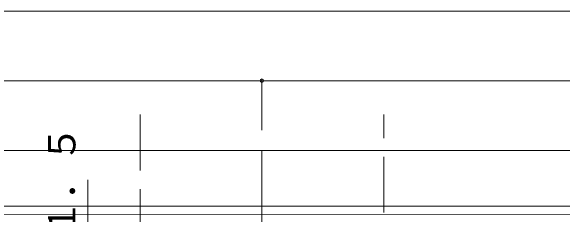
# Model space of a CAD drawing. Units: millimetres, scale not verified. Extents: x -2376 to -396, y -1680 to 1520.
# Drawn here: x -1929.1 to -1691.3, y -1131.9 to -1044.2 of the extents above; entities that cross this region are included whole.
import ezdxf
from ezdxf.enums import TextEntityAlignment as Align

# ---------------------------------------------------------------- set-up
doc = ezdxf.new("R2010")
doc.units = ezdxf.units.MM
doc.header["$LTSCALE"] = 8
doc.linetypes.add('CHAIN2', pattern=[12, 9, -1, 1, -1])
doc.linetypes.add('DASHED3', pattern=[4, 3, -1])
for name, color, linetype, lineweight in [('0-4_YKK_D', 6, 'Continuous', 9), ('0-6_YKK_12', 2, 'Continuous', 9), ('0-7_YSS_K', 3, 'Continuous', 9), ('0-8_YKK_13', 4, 'DASHED3', 9)]:
    doc.layers.add(name, color=color, linetype=linetype, lineweight=lineweight)
doc.styles.add('ＭＳ ゴシック', font='')
doc.styles.get('ＭＳ ゴシック').set_extended_font_data('MS Gothic')

msp = doc.modelspace()

# ---------------------------------------------------------------- linework, layer by layer
at = {"layer": '0-4_YKK_D'}
for p, q in [((-2138.5, -1044.198), (-633.5, -1044.198)), ((-2138.5, -1074.198), (-1821, -1074.198)), ((-1821, -1095.532), (-1821, -1073.198)), ((-1821, -1095.532), (-1821, -1073.198)), ((-1821, -1074.198), (-951, -1074.198)), ((-1896, -1116.898), (-1896, -1148.198))]:
    msp.add_line(p, q, dxfattribs=at)
for start, end in [(0, 180), (0, 180), (180, 0), (180, 0)]:
    msp.add_arc((-1821, -1074.198), 0.75, start, end, dxfattribs=at)
at = {"layer": '0-6_YKK_12'}
for p, q in [((-628.5, -1104.198), (-2143.5, -1104.198)), ((-628.5, -1128.098), (-2143.5, -1128.098)), ((-628.5, -1131.608), (-2143.5, -1131.697))]:
    msp.add_line(p, q, dxfattribs=at)
at = {"layer": '0-6_YKK_12', "linetype": 'CHAIN2'}
msp.add_line((-1821, -1104.198), (-1821, -1247.694), dxfattribs=at)
at = {"layer": '0-7_YSS_K', "linetype": 'DASHED3'}
for p, q in [((-1873.5, -1088.784), (-1873.5, -1290.887)), ((-1768.5, -1290.887), (-1768.5, -1088.784))]:
    msp.add_line(p, q, dxfattribs=at)
at = {"layer": '0-8_YKK_13', "linetype": 'Continuous'}
msp.add_line((-1821, -1136.698), (-1821, -1127.122), dxfattribs=at)

# ---------------------------------------------------------------- texts
at = {"layer": '0-4_YKK_D', "color": 4, "style": 'ＭＳ ゴシック'}
msp.add_text('１．５', height=11.73, rotation=90, dxfattribs=at).set_placement((-1897.8, -1141.461), align=Align.BOTTOM_LEFT)

doc.saveas('drawing.dxf')
